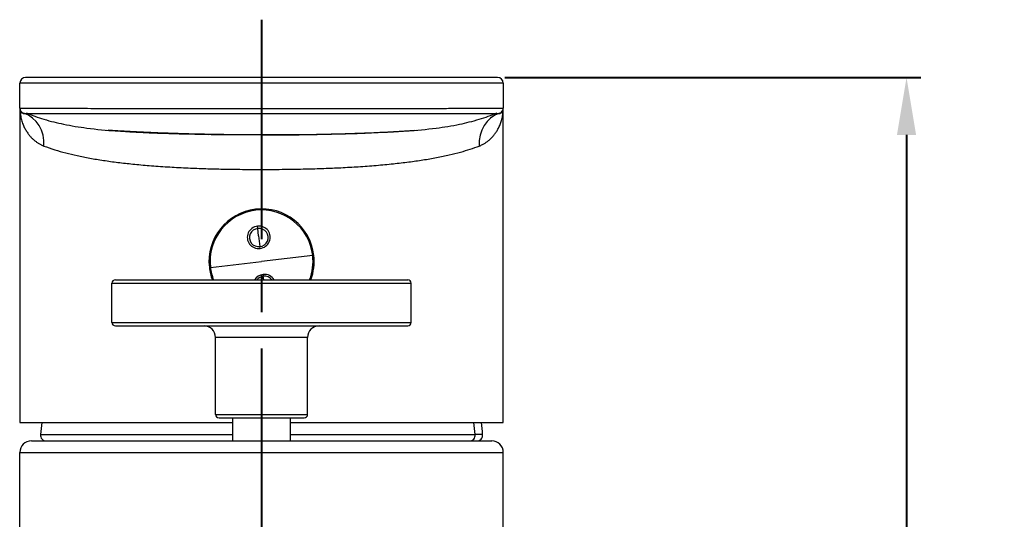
# Model space of a CAD drawing. Extents: x 13676 to 14719, y -16741 to -16132.
# Drawn here: x 14171.1 to 14257.6, y -16406.6 to -16363.2 of the extents above; entities that cross this region are included whole.
import ezdxf

# ---------------------------------------------------------------- set-up
doc = ezdxf.new("R2010")
doc.units = 0
doc.header["$MEASUREMENT"] = 0
doc.linetypes.add('CENTER2', pattern=[28.575, 19.05, -3.175, 3.175, -3.175])
doc.layers.get('0').update_dxf_attribs({"color": 3, "linetype": 'CONTINUOUS'})
doc.layers.get('DEFPOINTS').update_dxf_attribs({"linetype": 'CONTINUOUS'})
doc.layers.add('CENTER', color=1, linetype='CENTER2')
doc.layers.add('DIM_', color=6, linetype='CONTINUOUS', lineweight=9)
doc.styles.get("Standard").update_dxf_attribs({"font": 'Gulim.ttf'})
doc.dimstyles.new('사본(2) STANDARD', dxfattribs={"dimscale": 0, "dimtxt": 5, "dimasz": 5, "dimexe": 1.25, "dimexo": 0.625, "dimgap": 1.5, "dimtad": 3, "dimtih": 1, "dimtoh": 1, "dimdec": 1, "dimzin": 9, "dimdsep": 46, "dimtxsty": 'Standard', "dimcen": 2.5, "dimclrd": 5, "dimclre": 5, "dimclrt": 5, "dimadec": 0, "dimazin": 0, "dimtfac": 1, "dimtdec": 1, "dimtmove": 0, "dimatfit": 3, "dimfxl": 1.25, "dimtfill": 1, "dimtolj": 1, "dimtzin": 0, "dimarcsym": 0})

# ---------------------------------------------------------------- blocks, each defined once
blk = doc.blocks.new('*D48')
at = {"layer": 'DEFPOINTS', "color": 0, "transparency": 16777216}
for p in [(14212.596, -16368.229), (14248.137, -16368.229), (14216.598, -16536.829)]:
    blk.add_point(p, dxfattribs=at)
at = {"layer": 'DIM_', "color": 5, "lineweight": -2, "transparency": 16777216}
for p, q in [((14213.221, -16368.229), (14249.387, -16368.229)), ((14248.137, -16373.229), (14248.137, -16448.459)), ((14248.137, -16531.829), (14248.137, -16456.599)), ((14217.223, -16536.829), (14249.387, -16536.829))]:
    blk.add_line(p, q, dxfattribs=at)
at = {"layer": 'DIM_', "color": 5, "transparency": 16777216}
for points in [[(14247.304, -16373.229), (14248.97, -16373.229), (14248.137, -16368.229)], [(14247.304, -16531.829), (14248.97, -16531.829), (14248.137, -16536.829)]]:
    blk.add_solid(points, dxfattribs=at)
at = {"layer": 'DIM_', "color": 5, "transparency": 16777216, "insert": (14248.137, -16452.529), "char_height": 5, "attachment_point": 5, "bg_fill": 3, "box_fill_scale": 1.25, "bg_fill_color": 256, "bg_fill_true_color": 13158600, "bg_fill_transparency": 0}
blk.add_mtext('\\A1;168.6', dxfattribs=at)

msp = doc.modelspace()

# ---------------------------------------------------------------- linework, layer by layer
at = {"linetype": 'Continuous', "lineweight": 18}
for p, q in [((14212.596, -16368.229), (14171.598, -16368.229)), ((14212.598, -16368.229), (14212.596, -16368.229)), ((14171.098, -16370.896), (14171.098, -16368.729)), ((14213.098, -16368.729), (14213.098, -16370.897)), ((14171.098, -16370.895), (14171.098, -16370.897)), ((14171.098, -16371.071), (14171.098, -16398.229)), ((14192.098, -16370.938), (14192.098, -16371.375)), ((14213.098, -16398.229), (14213.098, -16371.071)), ((14192.098, -16373.229), (14192.098, -16373.229)), ((14192.098, -16376.229), (14192.098, -16373.278)), ((14198.514, -16373.143), (14198.514, -16373.139)), ((14179.098, -16389.529), (14179.098, -16386.129)), ((14179.398, -16385.829), (14204.798, -16385.829)), ((14205.098, -16389.529), (14205.098, -16386.129)), ((14179.398, -16389.829), (14204.798, -16389.829)), ((14188.098, -16397.529), (14188.098, -16390.829)), ((14196.098, -16397.529), (14196.098, -16390.829)), ((14188.398, -16397.829), (14195.798, -16397.829)), ((14189.598, -16399.829), (14189.598, -16397.829)), ((14194.598, -16399.829), (14194.598, -16397.829)), ((14171.098, -16398.229), (14189.598, -16398.229)), ((14194.598, -16398.229), (14213.098, -16398.229)), ((14172.098, -16399.829), (14212.098, -16399.829)), ((14171.098, -16407.653), (14171.098, -16400.829)), ((14213.098, -16407.653), (14213.098, -16400.829))]:
    msp.add_line(p, q, dxfattribs=at)
at = {"linetype": 'Continuous', "lineweight": 13}
for p, q in [((14213.098, -16368.729), (14171.098, -16368.729)), ((14187.988, -16373.19), (14187.988, -16373.183)), ((14189.691, -16373.214), (14189.69, -16373.202)), ((14194.506, -16373.202), (14194.506, -16373.214)), ((14196.208, -16373.183), (14196.208, -16373.19)), ((14192.098, -16379.659), (14192.098, -16376.229)), ((14191.767, -16381.363), (14191.745, -16381.171)), ((14191.84, -16381.994), (14191.767, -16381.363)), ((14191.84, -16381.994), (14191.949, -16382.938)), ((14191.967, -16383.094), (14191.949, -16382.938)), ((14196.542, -16383.716), (14192.098, -16384.229)), ((14196.542, -16383.716), (14196.638, -16383.705)), ((14187.655, -16384.743), (14187.558, -16384.754)), ((14187.655, -16384.743), (14192.098, -16384.229)), ((14192.23, -16385.365), (14192.248, -16385.52)), ((14192.283, -16385.829), (14192.248, -16385.52)), ((14179.098, -16386.129), (14205.098, -16386.129)), ((14179.098, -16389.529), (14205.098, -16389.529)), ((14196.098, -16390.829), (14188.098, -16390.829)), ((14188.098, -16397.529), (14196.098, -16397.529)), ((14172.89, -16399.287), (14189.598, -16399.287)), ((14194.598, -16399.287), (14210.656, -16399.287)), ((14211.306, -16399.287), (14210.656, -16399.287)), ((14171.098, -16400.829), (14213.098, -16400.829))]:
    msp.add_line(p, q, dxfattribs=at)
at = {"linetype": 'Continuous', "lineweight": 18}
for centre, radius, start, end in [((14171.598, -16368.729), 0.5, 90, 180), ((14212.598, -16368.729), 0.5, 0, 90), ((14192.098, -16384.229), 4.57, 6.59447, 186.59447), ((14192.098, -16384.229), 4.57, 339.50447, 6.59447), ((14192.098, -16384.229), 4.57, 186.59447, 200.49665), ((14179.398, -16386.129), 0.3, 90, 180), ((14204.798, -16386.129), 0.3, 0, 90), ((14179.398, -16389.529), 0.3, 180, 270), ((14187.098, -16390.829), 1, 0, 90), ((14197.098, -16390.829), 1, 90, 180), ((14204.798, -16389.529), 0.3, 270, 0), ((14188.398, -16397.529), 0.3, 180, 270), ((14195.798, -16397.529), 0.3, 270, 0), ((14204.773, -16402.028), 32, 173.18205, 175.08505), ((14179.424, -16402.028), 32, 4.91495, 6.81795), ((14173.388, -16399.329), 0.5, 175.08505, 270), ((14210.808, -16399.329), 0.5, 270, 4.91495), ((14172.098, -16400.829), 1, 90, 180), ((14212.098, -16400.829), 1, 0, 90)]:
    msp.add_arc(centre, radius, start, end, dxfattribs=at)
at = {"linetype": 'Continuous', "lineweight": 13}
for start, end in [(6.59447, 186.59447), (339.0404, 6.59447), (186.59447, 200.96071)]:
    msp.add_arc((14192.098, -16384.229), 4.473, start, end, dxfattribs=at)
at = {"linetype": 'Continuous', "lineweight": 18}
for centre, major_axis, start_param, end_param in [((14171.598, -16370.897), (0.5, 0), 3.139053, 4.327004), ((14212.598, -16370.897), (-0.5, 0), 1.956357, 3.141593)]:
    msp.add_ellipse(centre, major_axis=major_axis, ratio=1, start_param=start_param, end_param=end_param, dxfattribs=at)
at = {"linetype": 'Continuous', "lineweight": 13}
for centre, major_axis, ratio, start_param, end_param in [((14171.598, -16370.897), (0.5, 0), 0.999994, 3.141593, 3.413078), ((14212.598, -16370.897), (-0.5, 0), 0.999994, 2.871737, 3.141593), ((14170.488, -16374.194), (0.952, 2.845), 0.891042, 5.002029, 6.283188), ((14213.708, -16374.194), (-0.952, 2.845), 0.891042, 6.283183, 7.564342), ((14191.856, -16382.132), (0.992, 0.115), 0.969581, 1.570796, 4.712389), ((14191.858, -16382.15), (0.813, 0.094), 0.969581, 1.570796, 4.712389), ((14191.856, -16382.132), (0.992, 0.115), 0.969581, 4.712389, 7.853982), ((14191.858, -16382.15), (0.813, 0.094), 0.969581, 4.712389, 7.853982), ((14192.341, -16386.327), (-0.992, -0.115), 0.969581, 4.712389, 5.625267), ((14192.339, -16386.308), (-0.813, -0.094), 0.969581, 4.712389, 5.51644), ((14192.341, -16386.327), (-0.992, -0.115), 0.969581, 3.562173, 4.712389), ((14192.339, -16386.308), (-0.813, -0.094), 0.969581, 3.671, 4.712389), ((14179.853, -16402.028), (0, 32), 0.966127, 4.798171, 4.831385), ((14210.174, -16399.329), (0, 0.5), 0.966127, 3.141593, 4.798171)]:
    msp.add_ellipse(centre, major_axis=major_axis, ratio=ratio, start_param=start_param, end_param=end_param, dxfattribs=at)
at = {"linetype": 'Continuous', "lineweight": 18}
for points, knots in [([(14171.098, -16370.874), (14171.098, -16371.042), (14171.118, -16371.363), (14171.203, -16371.815), (14171.324, -16372.215), (14171.471, -16372.562), (14171.635, -16372.863), (14171.809, -16373.124), (14171.99, -16373.349), (14172.173, -16373.541), (14172.357, -16373.707), (14172.545, -16373.851), (14172.743, -16373.981), (14172.957, -16374.096), (14173.11, -16374.163), (14173.189, -16374.194)], [0, 0, 0, 0, 0.125268, 0.239587, 0.342654, 0.434797, 0.517976, 0.593788, 0.662959, 0.725734, 0.782903, 0.836991, 0.890747, 0.944651, 1, 1, 1, 1]), ([(14171.098, -16370.896), (14171.098, -16370.896), (14171.098, -16370.896), (14171.099, -16370.896), (14171.099, -16370.896), (14171.101, -16370.896), (14171.102, -16370.896), (14171.104, -16370.896), (14171.107, -16370.896), (14171.111, -16370.896), (14171.115, -16370.897), (14171.12, -16370.897), (14171.125, -16370.897), (14171.132, -16370.897), (14171.14, -16370.897), (14171.149, -16370.897), (14171.16, -16370.897), (14171.171, -16370.897), (14171.185, -16370.898), (14171.213, -16370.898), (14171.26, -16370.898), (14171.335, -16370.899), (14171.415, -16370.899), (14171.536, -16370.9), (14171.72, -16370.901), (14171.995, -16370.903), (14172.318, -16370.904), (14172.69, -16370.906), (14173.203, -16370.908), (14174.003, -16370.911), (14175.324, -16370.914), (14176.921, -16370.918), (14178.551, -16370.921), (14179.923, -16370.923), (14181.306, -16370.925), (14182.682, -16370.927), (14183.652, -16370.929), (14184.197, -16370.929), (14184.329, -16370.929), (14184.461, -16370.93), (14184.594, -16370.93), (14184.727, -16370.93), (14184.86, -16370.93), (14184.993, -16370.93), (14185.127, -16370.93), (14185.262, -16370.931), (14185.396, -16370.931), (14185.531, -16370.931), (14185.666, -16370.931), (14185.801, -16370.931), (14185.937, -16370.931), (14186.073, -16370.932), (14186.209, -16370.932), (14186.346, -16370.932), (14186.483, -16370.932), (14186.62, -16370.932), (14186.757, -16370.932), (14186.895, -16370.933), (14187.033, -16370.933), (14187.171, -16370.933), (14187.309, -16370.933), (14187.447, -16370.933), (14187.586, -16370.933), (14187.725, -16370.933), (14187.864, -16370.934), (14188.003, -16370.934), (14188.143, -16370.934), (14188.282, -16370.934), (14188.422, -16370.934), (14188.562, -16370.934), (14188.702, -16370.935), (14188.843, -16370.935), (14188.983, -16370.935), (14189.124, -16370.935), (14189.265, -16370.935), (14189.405, -16370.935), (14189.546, -16370.935), (14189.688, -16370.936), (14189.829, -16370.936), (14189.97, -16370.936), (14190.112, -16370.936), (14190.253, -16370.936), (14190.395, -16370.936), (14190.536, -16370.936), (14190.678, -16370.937), (14190.82, -16370.937), (14190.962, -16370.937), (14191.104, -16370.937), (14191.246, -16370.937), (14191.388, -16370.937), (14191.53, -16370.937), (14191.672, -16370.938), (14191.814, -16370.938), (14191.956, -16370.938), (14192.051, -16370.938), (14192.098, -16370.938)], [0, 0, 0, 0, 0.002205, 0.004558, 0.007062, 0.009714, 0.012516, 0.015467, 0.018567, 0.021816, 0.025215, 0.028763, 0.032461, 0.036307, 0.040303, 0.044448, 0.048743, 0.053187, 0.05778, 0.062522, 0.080196, 0.096508, 0.111458, 0.125046, 0.156308, 0.18757, 0.218832, 0.250093, 0.281545, 0.333701, 0.40655, 0.500072, 0.555058, 0.607552, 0.657551, 0.705057, 0.750068, 0.754377, 0.758686, 0.762995, 0.767305, 0.771614, 0.775923, 0.780232, 0.784541, 0.78885, 0.79316, 0.797469, 0.801778, 0.806087, 0.810396, 0.814705, 0.819015, 0.823324, 0.827633, 0.831942, 0.836251, 0.840561, 0.84487, 0.849179, 0.853488, 0.857797, 0.862106, 0.866416, 0.870725, 0.875034, 0.879343, 0.883652, 0.887961, 0.892271, 0.89658, 0.900889, 0.905198, 0.909507, 0.913817, 0.918126, 0.922435, 0.926744, 0.931053, 0.935362, 0.939672, 0.943981, 0.94829, 0.952599, 0.956908, 0.961217, 0.965527, 0.969836, 0.974145, 0.978454, 0.982763, 0.987072, 0.991382, 0.995691, 1, 1, 1, 1]), ([(14192.098, -16370.938), (14192.548, -16370.938), (14193.028, -16370.938), (14194.044, -16370.937), (14194.581, -16370.937), (14195.706, -16370.936), (14196.294, -16370.936), (14197.211, -16370.935), (14197.833, -16370.934), (14198.797, -16370.933), (14199.457, -16370.933), (14200.124, -16370.932), (14200.461, -16370.932), (14201.14, -16370.931), (14201.483, -16370.93), (14202.17, -16370.929), (14202.516, -16370.929), (14203.208, -16370.928), (14203.554, -16370.927), (14204.245, -16370.926), (14204.59, -16370.926), (14205.274, -16370.925), (14205.614, -16370.924), (14206.119, -16370.923), (14206.369, -16370.923), (14206.659, -16370.922), (14206.803, -16370.922), (14206.874, -16370.922), (14206.91, -16370.921), (14206.928, -16370.921), (14206.937, -16370.921), (14206.941, -16370.921), (14206.944, -16370.921), (14206.945, -16370.921), (14206.945, -16370.921), (14206.946, -16370.921), (14206.946, -16370.921), (14206.946, -16370.921), (14207.432, -16370.92), (14207.894, -16370.919), (14208.766, -16370.917), (14209.176, -16370.916), (14209.94, -16370.915), (14210.294, -16370.914), (14210.942, -16370.911), (14211.236, -16370.91), (14211.762, -16370.908), (14211.994, -16370.907), (14212.393, -16370.905), (14212.561, -16370.904), (14212.829, -16370.902), (14212.93, -16370.901), (14213.064, -16370.899), (14213.098, -16370.898), (14213.098, -16370.897)], [0, 0, 0, 0, 0.0625, 0.0625, 0.125, 0.125, 0.1875, 0.1875, 0.21875, 0.25, 0.28125, 0.28125, 0.3125, 0.3125, 0.34375, 0.34375, 0.375, 0.375, 0.40625, 0.40625, 0.4375, 0.4375, 0.46875, 0.46875, 0.484375, 0.492187, 0.496094, 0.498047, 0.499023, 0.499512, 0.499756, 0.499878, 0.499939, 0.499969, 0.499985, 0.499992, 0.499992, 0.5, 0.5, 0.5625, 0.5625, 0.625, 0.625, 0.6875, 0.6875, 0.75, 0.75, 0.8125, 0.8125, 0.875, 0.875, 0.9375, 0.9375, 1, 1, 1, 1]), ([(14211.007, -16374.194), (14211.103, -16374.157), (14211.28, -16374.078), (14211.517, -16373.942), (14211.723, -16373.799), (14211.91, -16373.646), (14212.088, -16373.477), (14212.263, -16373.282), (14212.435, -16373.056), (14212.602, -16372.793), (14212.758, -16372.492), (14212.894, -16372.15), (14213.005, -16371.765), (14213.08, -16371.335), (14213.098, -16371.033), (14213.098, -16370.874)], [0, 0, 0, 0, 0.066769, 0.127304, 0.183889, 0.239273, 0.29624, 0.35779, 0.426125, 0.501719, 0.58462, 0.675155, 0.77395, 0.881828, 1, 1, 1, 1]), ([(14171.41, -16371.36), (14171.41, -16371.36), (14171.443, -16371.36), (14171.571, -16371.361), (14171.663, -16371.361), (14171.784, -16371.361)], [0, 0, 0, 0, 0.513083, 0.513083, 1, 1, 1, 1]), ([(14171.641, -16371.301), (14171.891, -16371.41), (14172.397, -16371.614), (14173.528, -16371.986), (14175.054, -16372.355), (14177.062, -16372.674), (14178.613, -16372.826), (14179.471, -16372.874)], [0, 0, 0, 0, 0.091935, 0.184472, 0.396112, 0.665249, 1, 1, 1, 1]), ([(14204.691, -16372.877), (14205.557, -16372.828), (14207.118, -16372.676), (14209.135, -16372.356), (14210.666, -16371.987), (14211.799, -16371.615), (14212.305, -16371.41), (14212.555, -16371.301)], [0, 0, 0, 0, 0.335479, 0.604928, 0.81633, 0.908519, 1, 1, 1, 1]), ([(14212.413, -16371.361), (14212.494, -16371.361), (14212.634, -16371.361), (14212.759, -16371.36), (14212.786, -16371.36), (14212.786, -16371.36)], [0, 0, 0, 0, 0.326857, 0.66907, 1, 1, 1, 1]), ([(14178.66, -16372.818), (14178.988, -16372.842), (14179.6, -16372.886), (14180.477, -16372.94), (14181.222, -16372.981), (14182.069, -16373.023), (14182.819, -16373.055), (14183.43, -16373.077), (14183.795, -16373.086), (14184.093, -16373.093), (14184.187, -16373.096)], [0, 0, 0, 0, 0.077078, 0.148574, 0.218117, 0.288917, 0.442628, 0.619818, 0.890237, 1, 1, 1, 1]), ([(14198.151, -16373.144), (14198.256, -16373.142), (14198.421, -16373.141), (14198.339, -16373.149), (14198.428, -16373.15), (14199.044, -16373.135), (14200.098, -16373.104), (14201.346, -16373.057), (14202.537, -16373.004), (14203.972, -16372.927), (14204.988, -16372.858), (14205.535, -16372.818)], [0, 0, 0, 0, 0.153752, 0.314481, 0.474297, 0.592031, 0.711772, 0.775417, 0.843438, 0.917625, 1, 1, 1, 1]), ([(14179.157, -16372.853), (14179.051, -16372.846), (14178.928, -16372.838), (14178.808, -16372.829), (14178.79, -16372.828)], [0, 0, 0, 0, 0.849931, 1, 1, 1, 1]), ([(14192.098, -16373.229), (14192.077, -16373.229), (14192.036, -16373.229), (14191.973, -16373.229), (14191.91, -16373.229), (14191.848, -16373.229), (14191.785, -16373.229), (14191.723, -16373.229), (14191.66, -16373.229), (14191.597, -16373.229), (14191.535, -16373.229), (14191.472, -16373.229), (14191.41, -16373.228), (14191.347, -16373.228), (14191.285, -16373.228), (14191.222, -16373.228), (14191.16, -16373.227), (14191.097, -16373.227), (14191.035, -16373.227), (14190.972, -16373.227), (14190.91, -16373.226), (14190.848, -16373.226), (14190.785, -16373.226), (14190.723, -16373.225), (14190.66, -16373.225), (14190.598, -16373.225), (14190.536, -16373.224), (14190.474, -16373.224), (14190.411, -16373.223), (14190.349, -16373.223), (14190.287, -16373.222), (14190.225, -16373.222), (14190.162, -16373.221), (14190.1, -16373.221), (14190.038, -16373.22), (14189.976, -16373.22), (14189.914, -16373.219), (14189.852, -16373.219), (14189.79, -16373.218), (14189.728, -16373.218), (14189.666, -16373.217), (14189.604, -16373.216), (14189.543, -16373.216), (14189.481, -16373.215), (14189.419, -16373.214), (14189.357, -16373.214), (14189.296, -16373.213), (14189.234, -16373.212), (14189.173, -16373.212), (14189.111, -16373.211), (14189.049, -16373.21), (14188.988, -16373.209), (14188.927, -16373.208), (14188.865, -16373.208), (14188.804, -16373.207), (14188.743, -16373.206), (14188.681, -16373.205), (14188.62, -16373.204), (14188.559, -16373.203), (14188.267, -16373.199), (14187.718, -16373.19), (14186.892, -16373.174), (14185.997, -16373.153), (14185.083, -16373.128), (14184.199, -16373.099), (14183.547, -16373.076), (14183.19, -16373.062), (14183.097, -16373.058)], [0, 0, 0, 0, 0.006566, 0.013131, 0.019697, 0.026262, 0.032827, 0.039392, 0.045957, 0.052522, 0.059087, 0.065651, 0.072216, 0.07878, 0.085344, 0.091909, 0.098473, 0.105037, 0.111601, 0.118165, 0.124729, 0.131293, 0.137857, 0.14442, 0.150984, 0.157548, 0.164111, 0.170675, 0.177239, 0.183802, 0.190366, 0.196929, 0.203493, 0.210056, 0.21662, 0.223183, 0.229747, 0.23631, 0.242874, 0.249437, 0.256, 0.262564, 0.269127, 0.275691, 0.282254, 0.288818, 0.295381, 0.301945, 0.308509, 0.315072, 0.321636, 0.328199, 0.334763, 0.341327, 0.347891, 0.354454, 0.361018, 0.367582, 0.374146, 0.38071, 0.461809, 0.55231, 0.652229, 0.761593, 0.866221, 0.9647, 1, 1, 1, 1]), ([(14183.152, -16373.061), (14183.802, -16373.087), (14185.161, -16373.132), (14187.399, -16373.181), (14189.782, -16373.207), (14191.42, -16373.206), (14192.256, -16373.201)], [0, 0, 0, 0, 0.248788, 0.498339, 0.748707, 1, 1, 1, 1]), ([(14187.166, -16373.173), (14187.176, -16373.173), (14187.188, -16373.173), (14187.269, -16373.175), (14187.371, -16373.178), (14187.505, -16373.181)], [0, 0, 0, 0, 0.160723, 0.160723, 1, 1, 1, 1]), ([(14191.94, -16373.201), (14192.794, -16373.206), (14194.465, -16373.207), (14196.892, -16373.18), (14199.033, -16373.132), (14200.282, -16373.089), (14200.819, -16373.068)], [0, 0, 0, 0, 0.263594, 0.526218, 0.787995, 1, 1, 1, 1]), ([(14192.098, -16373.229), (14192.119, -16373.229), (14192.161, -16373.229), (14192.223, -16373.229), (14192.286, -16373.229), (14192.349, -16373.229), (14192.411, -16373.229), (14192.474, -16373.229), (14192.536, -16373.229), (14192.599, -16373.229), (14192.662, -16373.229), (14192.724, -16373.229), (14192.787, -16373.228), (14192.849, -16373.228), (14192.912, -16373.228), (14192.974, -16373.228), (14193.037, -16373.227), (14193.099, -16373.227), (14193.162, -16373.227), (14193.224, -16373.227), (14193.287, -16373.226), (14193.349, -16373.226), (14193.411, -16373.226), (14193.474, -16373.225), (14193.536, -16373.225), (14193.598, -16373.225), (14193.661, -16373.224), (14193.723, -16373.224), (14193.785, -16373.223), (14193.848, -16373.223), (14193.91, -16373.222), (14193.972, -16373.222), (14194.034, -16373.221), (14194.096, -16373.221), (14194.158, -16373.22), (14194.22, -16373.22), (14194.282, -16373.219), (14194.344, -16373.219), (14194.406, -16373.218), (14194.468, -16373.218), (14194.53, -16373.217), (14194.592, -16373.216), (14194.654, -16373.216), (14194.716, -16373.215), (14194.777, -16373.214), (14194.839, -16373.214), (14194.901, -16373.213), (14194.963, -16373.212), (14195.024, -16373.212), (14195.086, -16373.211), (14195.147, -16373.21), (14195.209, -16373.209), (14195.27, -16373.208), (14195.331, -16373.208), (14195.393, -16373.207), (14195.454, -16373.206), (14195.515, -16373.205), (14195.576, -16373.204), (14195.638, -16373.203), (14195.878, -16373.2), (14196.314, -16373.193), (14196.957, -16373.181), (14197.646, -16373.166), (14198.376, -16373.148), (14199.125, -16373.127), (14199.842, -16373.105), (14200.408, -16373.085), (14200.726, -16373.073), (14200.834, -16373.069)], [0, 0, 0, 0, 0.006791, 0.013582, 0.020372, 0.027163, 0.033953, 0.040743, 0.047533, 0.054323, 0.061112, 0.067902, 0.074691, 0.081481, 0.08827, 0.095059, 0.101848, 0.108637, 0.115426, 0.122215, 0.129004, 0.135792, 0.142581, 0.149369, 0.156158, 0.162947, 0.169735, 0.176523, 0.183312, 0.1901, 0.196889, 0.203677, 0.210465, 0.217254, 0.224042, 0.23083, 0.237619, 0.244407, 0.251195, 0.257984, 0.264772, 0.27156, 0.278349, 0.285137, 0.291926, 0.298714, 0.305503, 0.312291, 0.31908, 0.325868, 0.332657, 0.339446, 0.346234, 0.353023, 0.359812, 0.366601, 0.37339, 0.380179, 0.386968, 0.393757, 0.460299, 0.532953, 0.611725, 0.696627, 0.787674, 0.878557, 0.958181, 1, 1, 1, 1]), ([(14196.692, -16373.181), (14196.826, -16373.178), (14196.927, -16373.175), (14197.009, -16373.173), (14197.02, -16373.173), (14197.031, -16373.173)], [0, 0, 0, 0, 0.839277, 0.839277, 1, 1, 1, 1]), ([(14205.007, -16372.856), (14205.011, -16372.855), (14205.109, -16372.849), (14205.242, -16372.84), (14205.368, -16372.831), (14205.404, -16372.828)], [0, 0, 0, 0, 0.028254, 0.725076, 1, 1, 1, 1])]:
    msp.add_open_spline(points, degree=3, knots=knots, dxfattribs=at)
for points, degree in [([(14171.172, -16371.18), (14171.308, -16371.287), (14171.127, -16371.378)], 2), ([(14212.786, -16371.36), (14212.786, -16371.36), (14212.786, -16371.36), (14212.786, -16371.36)], 3), ([(14213.069, -16371.378), (14212.959, -16371.206), (14213.061, -16371.125)], 2)]:
    msp.add_open_spline(points, degree=degree, dxfattribs=at)
at = {"linetype": 'Continuous', "lineweight": 13}
for points, knots in [([(14171.784, -16371.361), (14171.79, -16371.361), (14171.797, -16371.361), (14171.935, -16371.362), (14172.098, -16371.362), (14172.489, -16371.363), (14172.716, -16371.363), (14173.232, -16371.364), (14173.52, -16371.365), (14174.156, -16371.366), (14174.504, -16371.366), (14175.254, -16371.367), (14175.657, -16371.368), (14176.515, -16371.369), (14176.969, -16371.369), (14177.926, -16371.37), (14178.428, -16371.371), (14179.475, -16371.372), (14180.019, -16371.372), (14181.146, -16371.373), (14181.728, -16371.373), (14182.924, -16371.374), (14183.537, -16371.374), (14184.791, -16371.374), (14185.43, -16371.374), (14186.729, -16371.375), (14187.388, -16371.375), (14188.719, -16371.375), (14189.391, -16371.375), (14190.741, -16371.375), (14191.42, -16371.375), (14192.098, -16371.375)], [0, 0, 0, 0, 0.00363, 0.00363, 0.074799, 0.074799, 0.145968, 0.145968, 0.217138, 0.217138, 0.288307, 0.288307, 0.359476, 0.359476, 0.430645, 0.430645, 0.501815, 0.501815, 0.572984, 0.572984, 0.644153, 0.644153, 0.715323, 0.715323, 0.786492, 0.786492, 0.857661, 0.857661, 0.928831, 0.928831, 1, 1, 1, 1]), ([(14192.098, -16371.375), (14192.926, -16371.375), (14194.703, -16371.375), (14197.478, -16371.375), (14200.388, -16371.374), (14203.211, -16371.373), (14205.723, -16371.371), (14207.78, -16371.368), (14209.361, -16371.366), (14210.531, -16371.365), (14211.379, -16371.364), (14211.978, -16371.362), (14212.276, -16371.362), (14212.399, -16371.361), (14212.413, -16371.361)], [0, 0, 0, 0, 0.086901, 0.18631, 0.295669, 0.408966, 0.520448, 0.623951, 0.715399, 0.796224, 0.868416, 0.933524, 0.992362, 1, 1, 1, 1]), ([(14192.098, -16371.375), (14192.098, -16371.956), (14192.098, -16372.788), (14192.098, -16373.142), (14192.098, -16373.203)], [0, 0, 0, 0, 0.544857, 1, 1, 1, 1]), ([(14183.097, -16373.058), (14182.945, -16373.052), (14182.57, -16373.037), (14181.991, -16373.012), (14181.376, -16372.982), (14180.81, -16372.953), (14180.294, -16372.925), (14179.826, -16372.897), (14179.453, -16372.873), (14179.237, -16372.859), (14179.157, -16372.853)], [0, 0, 0, 0, 0.100705, 0.252845, 0.401856, 0.543867, 0.678873, 0.806879, 0.927884, 1, 1, 1, 1]), ([(14200.834, -16373.069), (14200.903, -16373.066), (14201.119, -16373.058), (14201.583, -16373.039), (14202.211, -16373.012), (14202.911, -16372.978), (14203.437, -16372.95), (14203.855, -16372.927), (14204.22, -16372.906), (14204.62, -16372.881), (14204.891, -16372.863), (14205.007, -16372.856)], [0, 0, 0, 0, 0.043203, 0.136124, 0.296843, 0.457621, 0.618456, 0.677717, 0.771561, 0.899999, 1, 1, 1, 1]), ([(14173.189, -16374.194), (14173.475, -16374.303), (14174.065, -16374.508), (14175.046, -16374.789), (14176.066, -16375.033), (14177.159, -16375.251), (14178.341, -16375.447), (14179.597, -16375.619), (14180.925, -16375.768), (14182.358, -16375.899), (14183.9, -16376.009), (14185.48, -16376.094), (14187.034, -16376.154), (14188.597, -16376.196), (14190.281, -16376.223), (14191.467, -16376.229), (14192.098, -16376.229)], [0, 0, 0, 0, 0.084041, 0.15814, 0.226737, 0.294789, 0.364458, 0.432817, 0.499361, 0.569095, 0.643181, 0.716203, 0.783744, 0.848911, 0.919473, 1, 1, 1, 1]), ([(14192.098, -16376.229), (14192.779, -16376.229), (14194.06, -16376.222), (14195.868, -16376.191), (14197.489, -16376.143), (14199.02, -16376.079), (14200.542, -16375.993), (14202.067, -16375.88), (14203.531, -16375.742), (14204.885, -16375.583), (14206.14, -16375.403), (14207.318, -16375.199), (14208.409, -16374.971), (14209.387, -16374.725), (14210.26, -16374.465), (14210.768, -16374.285), (14211.007, -16374.194)], [0, 0, 0, 0, 0.086828, 0.163219, 0.232417, 0.298261, 0.367036, 0.440202, 0.514024, 0.583495, 0.651209, 0.721564, 0.792312, 0.861651, 0.929662, 1, 1, 1, 1])]:
    msp.add_open_spline(points, degree=3, knots=knots, dxfattribs=at)
at = {"layer": 'CENTER'}
msp.add_line((14192.097, -16363.229), (14192.097, -16613.477), dxfattribs=at)

# ---------------------------------------------------------------- next in the draw order: dimensions: what is measured, and where the dimension line sits
at = {"layer": 'DIM_'}
dim = msp.add_linear_dim(base=(14248.137, -16368.229), p1=(14216.598, -16536.829), p2=(14212.596, -16368.229), angle=90, dimstyle='사본(2) STANDARD', override={"dimscale": 1, "dimtad": 0}, dxfattribs=at)
dim.commit()
dim.dimension.update_dxf_attribs({"geometry": '*D48', "text_midpoint": (14248.137, -16452.529)})

doc.saveas('drawing.dxf')
